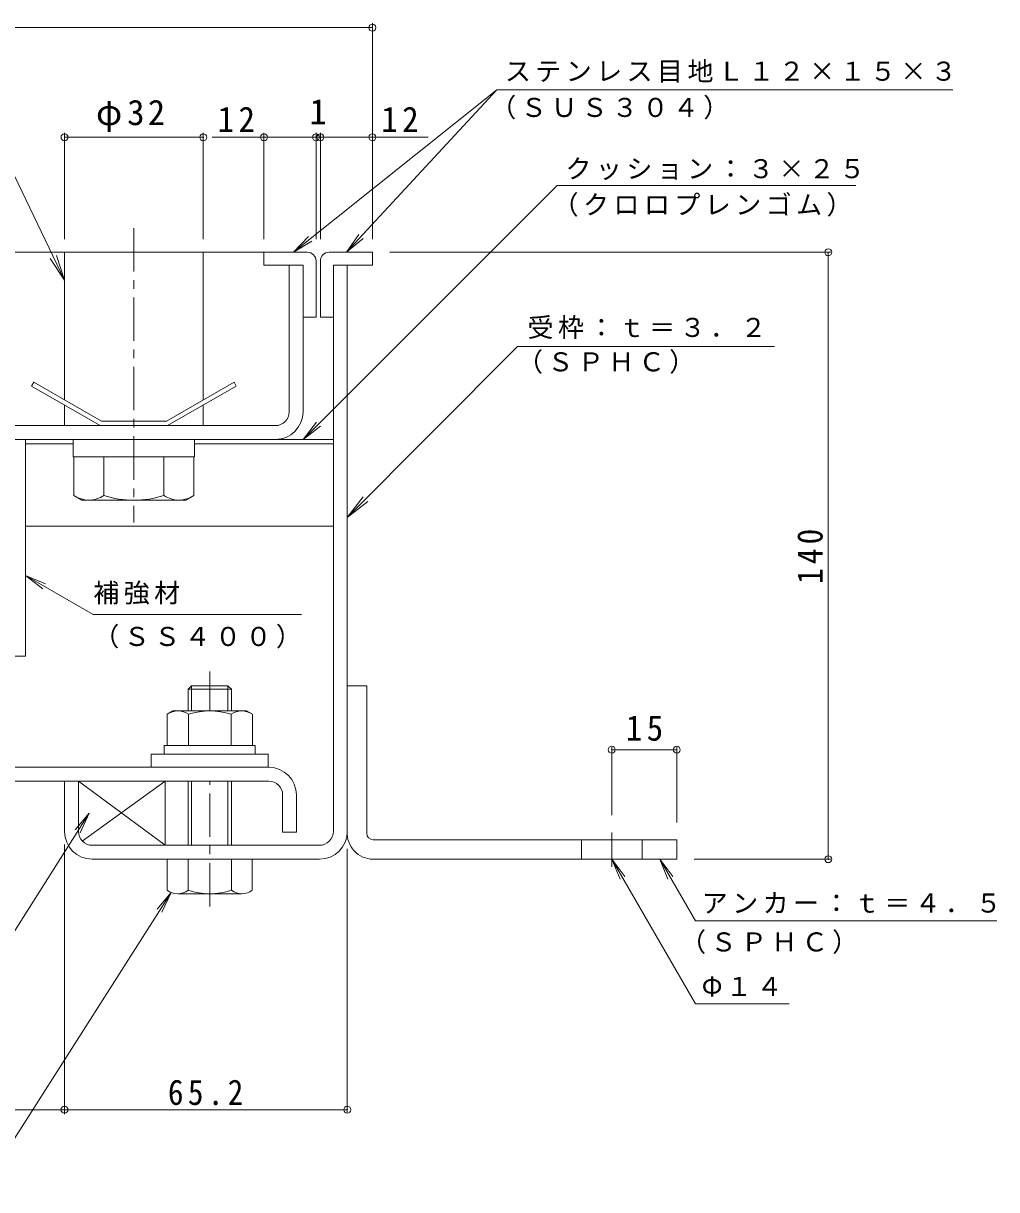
# Model space of a CAD drawing. Units: millimetres on the paper, enlarged 10 times, with parts at other scales. Extents: x -2660 to 2777, y -1962 to 1732.
# Drawn here: x 1654 to 2777, y 356 to 1702 of the extents above; entities that cross this region are included whole.
import ezdxf
from ezdxf.enums import TextEntityAlignment as Align

# ---------------------------------------------------------------- set-up
doc = ezdxf.new("R2010")
doc.units = ezdxf.units.MM
doc.header["$LTSCALE"] = 10
doc.header["$PDMODE"] = 32
doc.header["$PDSIZE"] = 8
doc.linetypes.add('CHAIN1', pattern=[8, 5, -1, 1, -1])
for name, color, linetype, lineweight in [('D-1', 2, 'Continuous', 9), ('D-2', 3, 'Continuous', 9), ('D-3', 4, 'Continuous', 9), ('D-5', 7, 'Continuous', 9), ('D-6', 6, 'Continuous', 9), ('D-7', 5, 'Continuous', 5), ('D-8', 5, 'Continuous', 5), ('D-9', 134, 'Continuous', 5), ('D-A', 3, 'Continuous', 9), ('D-C', 5, 'Continuous', 5), ('D-E', 3, 'Continuous', 9), ('D-F', 7, 'Continuous', 9)]:
    doc.layers.add(name, color=color, linetype=linetype, lineweight=lineweight)
doc.styles.add('ＭＳ ゴシック', font='')
doc.styles.get('ＭＳ ゴシック').set_extended_font_data('MS Gothic')

msp = doc.modelspace()

# ---------------------------------------------------------------- linework, layer by layer
at = {"layer": 'D-1'}
for p, q in [((2011.88, 769.62), (2011.88, 1422.62)), ((2027.88, 769.62), (2027.88, 1422.62)), ((1701.88, 827.62), (1717.88, 827.62)), ((1701.88, 769.62), (1701.88, 827.62)), ((1717.88, 769.62), (1717.88, 827.62)), ((1733.88, 753.62), (1995.88, 753.62)), ((1733.88, 737.62), (1844.38, 737.62)), ((1995.88, 737.62), (1894.38, 737.62))]:
    msp.add_line(p, q, dxfattribs=at)
for centre, radius, start, end in [((1733.88, 769.62), 32, 180, 270), ((1733.88, 769.62), 16, 180, 270), ((1995.88, 769.62), 32, 270, 0), ((1995.88, 769.62), 16, 270, 0)]:
    msp.add_arc(centre, radius, start, end, dxfattribs=at)
at = {"layer": 'D-2'}
for p, q in [((1960.88, 1253.62), (1960.88, 1422.62)), ((1976.88, 1422.62), (1960.88, 1422.62)), ((1976.88, 1253.62), (1976.88, 1422.62)), ((1944.88, 1237.62), (381.88, 1237.62)), ((381.88, 1221.62), (1944.88, 1221.62))]:
    msp.add_line(p, q, dxfattribs=at)
for radius in [32, 16]:
    msp.add_arc((1944.88, 1253.62), radius, 270, 0, dxfattribs=at)
at = {"layer": 'D-3'}
for p, q in [((1931.88, 1437.62), (381.88, 1437.62)), ((1931.88, 1437.62), (1931.88, 1422.62)), ((1981.88, 1437.62), (1931.88, 1437.62)), ((1991.88, 1427.62), (1991.88, 1362.62)), ((1996.88, 1427.62), (1996.88, 1362.62)), ((2006.88, 1437.62), (2056.88, 1437.62)), ((1931.88, 1422.62), (1976.88, 1422.62)), ((1976.88, 1422.62), (1976.88, 1362.62)), ((2011.88, 1362.62), (2011.88, 1422.62)), ((1976.88, 1362.62), (1991.88, 1362.62)), ((2011.88, 1362.62), (1996.88, 1362.62)), ((1666.44, 1287.62), (1663.94, 1283.29)), ((1663.94, 1283.29), (1743.04, 1237.62)), ((1666.44, 1287.62), (1744.38, 1242.62)), ((1897.32, 1287.62), (1819.38, 1242.62)), ((1899.82, 1283.29), (1820.72, 1237.62)), ((1897.32, 1287.62), (1899.82, 1283.29)), ((1743.04, 1237.62), (1820.72, 1237.62)), ((1744.38, 1242.62), (1819.38, 1242.62))]:
    msp.add_line(p, q, dxfattribs=at)
msp.add_lwpolyline([(2056.88, 1437.62), (2056.88, 1422.62), (2011.88, 1422.62)], dxfattribs=at)
for centre, start, end in [((1981.88, 1427.62), 0, 90), ((2006.88, 1427.62), 90, 180)]:
    msp.add_arc(centre, 10, start, end, dxfattribs=at)
at = {"layer": 'D-5'}
for p, q in [((2200.43, 1625.02), (1965.79, 1437.62)), ((2200.43, 1625.02), (2026.91, 1437.62)), ((2200.43, 1625.02), (2726.27, 1625.02)), ((2269.94, 1514.39), (2614.47, 1514.39)), ((1965.79, 1437.63), (1983.12, 1455.64)), ((2026.91, 1437.62), (2041.35, 1458.03)), ((2026.91, 1437.62), (2046.14, 1453.59)), ((1965.79, 1437.63), (1987.19, 1450.54)), ((1701.88, 1405.28), (1685.45, 1430.39)), ((2224.27, 1328.94), (2520.61, 1328.94)), ((1977.16, 1221.62), (1992.38, 1241.46)), ((2027.88, 1131.86), (2046.1, 1155.7)), ((1656.88, 1064.81), (1676.71, 1049.59)), ((1975.03, 1019.69), (1735.03, 1019.69)), ((1578.64, 552.5), (1730.36, 790.6)), ((1730.36, 790.6), (1714.29, 771.46)), ((1730.36, 790.6), (1719.8, 767.95)), ((2332.88, 737.62), (2429.29, 570.63)), ((2332.88, 737.62), (2348.1, 717.79)), ((2332.88, 737.62), (2342.44, 714.53)), ((2388.18, 737.62), (2403.39, 717.79)), ((2388.18, 737.62), (2397.74, 714.53)), ((1606.42, 356.49), (1824.83, 699.25)), ((1824.83, 699.25), (1808.76, 680.1)), ((1824.83, 699.25), (1814.26, 676.59)), ((2429.29, 570.63), (2537.34, 570.63))]:
    msp.add_line(p, q, dxfattribs=at)
for points in [[(1621.46, 1572.37), (1701.88, 1405.28), (1692.51, 1433.78)], [(2269.94, 1514.39), (1977.16, 1221.62), (1997, 1236.84)], [(2224.27, 1328.94), (2027.88, 1131.86), (2051.65, 1150.17)], [(1735.03, 1019.69), (1656.88, 1064.81), (1679.97, 1055.25)], [(2388.18, 737.62), (2429.29, 666.41), (2776.73, 666.41)]]:
    msp.add_lwpolyline(points, dxfattribs=at)
at = {"layer": 'D-6'}
for p, q in [((381.88, 1221.62), (2011.88, 1221.62)), ((1656.88, 1216.62), (1711.88, 1216.62)), ((1851.88, 1216.62), (2011.88, 1216.62)), ((1656.88, 1121.62), (2011.88, 1121.62)), ((1717.88, 827.62), (1717.88, 769.62)), ((1717.88, 827.62), (1817.88, 753.62)), ((1817.88, 827.62), (1717.88, 827.62)), ((1722.39, 758.48), (1817.88, 827.62)), ((1817.88, 753.62), (1817.88, 827.62)), ((1733.88, 753.62), (1817.88, 753.62))]:
    msp.add_line(p, q, dxfattribs=at)
at = {"layer": 'D-7', "linetype": 'CHAIN1'}
for p, q in [((1869.38, 908.62), (1869.38, 954.26)), ((1869.38, 683.23), (1869.38, 827.62))]:
    msp.add_line(p, q, dxfattribs=at)
at = {"layer": 'D-7'}
for p, q in [((1848.44, 937.62), (1844.38, 933.56)), ((1844.38, 933.56), (1844.38, 908.62)), ((1894.38, 933.56), (1844.38, 933.56)), ((1848.44, 908.62), (1848.44, 937.62)), ((1890.32, 937.62), (1848.44, 937.62)), ((1890.32, 908.62), (1890.32, 937.62)), ((1890.32, 937.62), (1894.38, 933.56)), ((1894.38, 933.56), (1894.38, 908.62)), ((1894.38, 933.56), (1894.38, 910.12)), ((1844.38, 827.62), (1844.38, 753.62)), ((1848.44, 753.62), (1848.44, 827.62)), ((1890.32, 753.62), (1890.32, 827.62)), ((1894.38, 827.62), (1894.38, 753.62)), ((1820.38, 702.1), (1820.38, 737.62)), ((1918.38, 737.62), (1820.38, 737.62)), ((1844.38, 737.62), (1844.38, 702.1)), ((1894.38, 737.62), (1894.38, 702.1)), ((1918.38, 702.1), (1918.38, 737.62)), ((1906.38, 697.62), (1832.38, 697.62))]:
    msp.add_line(p, q, dxfattribs=at)
at = {"layer": 'D-7', "color": 2, "lineweight": 9}
for p, q in [((1820.3, 904.83), (1826.88, 908.62)), ((1820.3, 904.83), (1820.3, 868.62)), ((1911.88, 908.62), (1826.88, 908.62)), ((1844.84, 904.83), (1844.84, 868.62)), ((1893.91, 904.83), (1893.91, 868.62)), ((1911.88, 908.62), (1918.45, 904.83)), ((1918.45, 904.83), (1918.45, 868.62)), ((1918.45, 868.62), (1820.3, 868.62))]:
    msp.add_line(p, q, dxfattribs=at)
at = {"layer": 'D-7', "color": 6, "lineweight": 9}
for p, q in [((1816.88, 868.62), (1921.88, 868.62)), ((1816.88, 868.62), (1816.88, 858.62)), ((1921.88, 868.62), (1921.88, 858.62)), ((1816.88, 858.62), (1921.88, 858.62))]:
    msp.add_line(p, q, dxfattribs=at)
at = {"layer": 'D-7', "color": 134}
for p, q in [((1801.88, 858.62), (1801.88, 843.62)), ((1801.88, 843.62), (1936.88, 843.62))]:
    msp.add_line(p, q, dxfattribs=at)
msp.add_lwpolyline([(1801.88, 858.62), (1936.88, 858.62), (1936.88, 843.62)], dxfattribs=at)
at = {"layer": 'D-7', "color": 2, "lineweight": 9}
for centre, radius, start, end in [((1834.79, 879.74), 28.97, 94.38438, 120), ((1831.81, 884.42), 24.21, 57.42749, 88.18784), ((1869.38, 827.42), 81.2, 72.41188, 107.5881), ((1906.95, 884.42), 24.21, 91.81215, 122.57249), ((1903.97, 879.74), 28.97, 59.99998, 85.6156)]:
    msp.add_arc(centre, radius, start, end, dxfattribs=at)
at = {"layer": 'D-7'}
for centre, radius, start, end in [((1832.38, 715.95), 18.33, 229.1022, 310.89809), ((1869.38, 769.7), 72.08, 249.70546, 290.29454), ((1906.38, 715.95), 18.33, 229.10191, 310.8978)]:
    msp.add_arc(centre, radius, start, end, dxfattribs=at)
at = {"layer": 'D-8'}
for p, q in [((656.88, 1221.62), (1656.88, 1221.62)), ((1656.88, 1221.62), (1656.88, 971.62)), ((1656.88, 971.62), (656.88, 971.62))]:
    msp.add_line(p, q, dxfattribs=at)
at = {"layer": 'D-9'}
for p in [(1649.33, 1221.62), (1656.88, 971.62)]:
    msp.add_line(p, (1656.88, 1221.62), dxfattribs=at)
msp.add_lwpolyline([(1406.88, 979.17), (1406.88, 971.62), (1656.88, 971.62)], dxfattribs=at)
at = {"layer": 'D-A'}
for p, q in [((1937.38, 843.62), (381.88, 843.62)), ((381.88, 827.62), (1937.38, 827.62)), ((1969.38, 811.62), (1969.38, 768.62))]:
    msp.add_line(p, q, dxfattribs=at)
msp.add_lwpolyline([(1953.38, 811.62), (1953.38, 768.62), (1969.38, 768.62)], dxfattribs=at)
for radius in [32, 16]:
    msp.add_arc((1937.38, 811.62), radius, 0, 90, dxfattribs=at)
at = {"layer": 'D-C', "color": 2, "linetype": 'CHAIN1', "lineweight": 9}
msp.add_line((1781.88, 1465.3), (1781.88, 1125.99), dxfattribs=at)
at = {"layer": 'D-C', "color": 2, "lineweight": 9}
for p, q in [((1701.88, 1437.62), (1861.88, 1437.62)), ((1701.88, 1437.62), (1701.88, 1267.16)), ((1861.88, 1437.62), (1861.88, 1267.16)), ((1701.88, 1261.39), (1701.88, 1237.62)), ((1861.88, 1261.39), (1861.88, 1237.62)), ((1701.88, 1237.62), (1861.88, 1237.62))]:
    msp.add_line(p, q, dxfattribs=at)
at = {"layer": 'D-C', "color": 134}
for p, q in [((1711.88, 1221.62), (1851.88, 1221.62)), ((1851.88, 1221.62), (1851.88, 1201.62))]:
    msp.add_line(p, q, dxfattribs=at)
at = {"layer": 'D-C'}
for p, q in [((1747.24, 1156.98), (1747.24, 1201.62)), ((1816.52, 1156.98), (1816.52, 1201.62)), ((1851.16, 1156.98), (1851.16, 1201.62)), ((1721.88, 1151.62), (1712.6, 1156.98)), ((1841.88, 1151.62), (1851.16, 1156.98)), ((1721.88, 1151.62), (1841.88, 1151.62))]:
    msp.add_line(p, q, dxfattribs=at)
at = {"layer": 'D-C', "color": 134}
msp.add_lwpolyline([(1711.88, 1221.62), (1711.88, 1201.62), (1851.88, 1201.62)], dxfattribs=at)
at = {"layer": 'D-C'}
msp.add_lwpolyline([(1851.16, 1201.62), (1712.6, 1201.62), (1712.6, 1156.98)], dxfattribs=at)
for centre, radius, start, end in [((1733.04, 1192.4), 40.89, 240, 265.61574), ((1728.83, 1185.79), 34.18, 271.81354, 302.57069), ((1781.88, 1266.26), 114.64, 252.41203, 287.58795), ((1834.92, 1185.79), 34.18, 237.42929, 268.18645), ((1830.71, 1192.4), 40.89, 274.38425, 299.99998)]:
    msp.add_arc(centre, radius, start, end, dxfattribs=at)
at = {"layer": 'D-E'}
for p, q in [((2027.88, 937.63), (2050.38, 937.63)), ((2027.88, 937.63), (2027.88, 769.62)), ((2050.38, 767.62), (2050.38, 937.63)), ((2057.88, 760.12), (2407.88, 760.12)), ((2297.88, 737.62), (2297.88, 760.12)), ((2367.88, 737.62), (2367.88, 760.12)), ((2407.88, 760.12), (2407.88, 737.62)), ((2407.88, 737.62), (2057.88, 737.62))]:
    msp.add_line(p, q, dxfattribs=at)
at = {"layer": 'D-E', "linetype": 'CHAIN1'}
msp.add_line((2332.88, 728.89), (2332.88, 768.34), dxfattribs=at)
at = {"layer": 'D-E'}
for radius, start in [(30, 176.17647), (7.5, 180.00027)]:
    msp.add_arc((2057.88, 767.62), radius, start, 270, dxfattribs=at)
at = {"layer": 'D-F'}
for p, q in [((2056.88, 1696.61), (306.88, 1696.61)), ((2056.88, 1452.62), (2056.88, 1701.61)), ((1701.88, 1452.62), (1701.88, 1575.24)), ((1861.88, 1452.62), (1861.88, 1575.24)), ((1931.88, 1452.62), (1931.88, 1575.25)), ((1991.88, 1452.62), (1991.88, 1575.25)), ((1996.88, 1452.62), (1996.88, 1575.25)), ((1701.88, 1570.24), (1861.88, 1570.24)), ((1872.31, 1570.25), (1991.88, 1570.25)), ((1991.88, 1570.25), (1996.88, 1570.25)), ((1996.88, 1570.25), (2121.23, 1570.25)), ((2585.5, 1437.62), (2076.88, 1437.62)), ((2582.5, 737.62), (2582.5, 1437.62)), ((2332.88, 866.87), (2332.88, 788.34)), ((2332.88, 863.87), (2407.88, 863.87)), ((2407.88, 866.87), (2407.88, 780.12)), ((1701.87, 754.62), (1701.87, 443.73)), ((2027.88, 445.73), (2027.88, 749.62)), ((2585.5, 737.62), (2427.88, 737.62)), ((1701.87, 448.73), (306.88, 448.73)), ((1701.87, 448.73), (2027.88, 448.73))]:
    msp.add_line(p, q, dxfattribs=at)
for p in [(2056.88, 1696.61), (1701.88, 1570.24), (1861.88, 1570.24), (1931.88, 1570.25), (1991.88, 1570.25), (1996.88, 1570.25), (2056.88, 1570.25), (2582.5, 1437.62), (2332.88, 863.87), (2407.88, 863.87), (2582.5, 737.62), (1701.87, 448.73), (2027.88, 448.73)]:
    msp.add_point(p, dxfattribs=at)

# ---------------------------------------------------------------- texts
at = {"layer": 'D-5', "char_height": 21.99, "attachment_point": 7, "style": 'ＭＳ ゴシック'}
for s, insert in [('\\T1.17;ステンレス目地Ｌ１２×１５×３', (2209.62, 1633.19)), ('\\T1.17;（ＳＵＳ３０４）', (2192.78, 1590.75)), ('\\T1.17;クッション：３×２５', (2279.49, 1520.72)), ('\\T1.17;（クロロプレンゴム）', (2264.67, 1478.62)), ('\\T1.17;受枠：ｔ＝３．２', (2235.77, 1337.49)), ('\\T1.17;（ＳＰＨＣ）', (2223.61, 1297.35)), ('\\T1.17;補強材', (1735.03, 1031.17)), ('\\T1.17;（ＳＳ４００）', (1735.03, 980.64)), ('\\T1.17;アンカー：ｔ＝４．５', (2436.59, 674.93)), ('\\T1.17;（ＳＰＨＣ）', (2411.61, 628.33)), ('\\T1.17;Φ１４', (2436.59, 579.15))]:
    msp.add_mtext(s, dxfattribs=dict(at, insert=insert))
at = {"layer": 'D-F', "color": 2, "style": 'ＭＳ ゴシック'}
msp.add_text('1', height=29.33, dxfattribs=at).set_placement((1984.38, 1576.25), align=Align.BOTTOM_LEFT)
at = {"layer": 'D-F', "color": 2, "char_height": 29.33, "attachment_point": 7, "style": 'ＭＳ ゴシック'}
for s, insert in [('\\T1.19;φ32', (1738.13, 1576.24)), ('\\T1.27;\\W0.95;12', (1878.41, 1576.25)), ('\\T1.27;\\W0.95;12', (2067.15, 1576.25)), ('\\T1.27;\\W0.95;15', (2349.13, 873.87)), ('\\T1.28;\\W0.9;65.2', (1821.12, 453.73))]:
    msp.add_mtext(s, dxfattribs=dict(at, insert=insert))
at = {"layer": 'D-F', "color": 2, "insert": (2576.5, 1055.12), "char_height": 29.33, "attachment_point": 7, "rotation": 90, "style": 'ＭＳ ゴシック'}
msp.add_mtext('\\T1.27;\\W0.9;140', dxfattribs=at)

doc.saveas('drawing.dxf')
